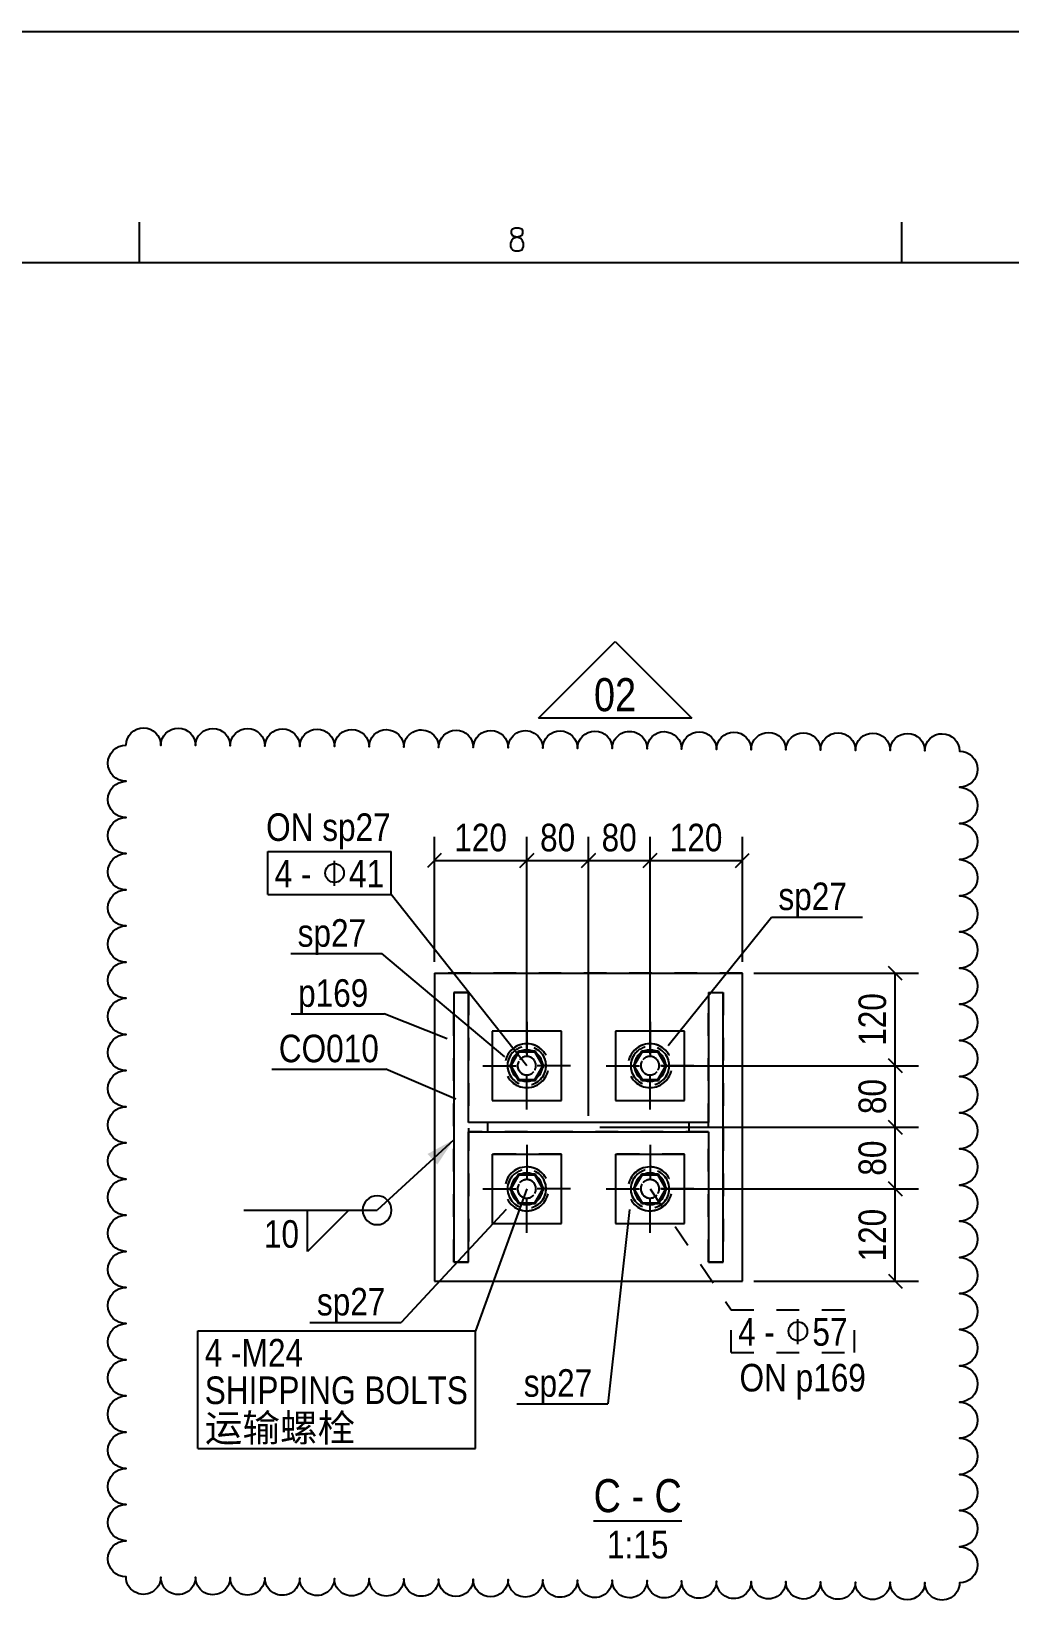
# Model space of a CAD drawing. Header units: millimetres. Extents: x -256 to 585, y -266 to 328.
# Drawn here: x 226.5 to 311.2, y 191.9 to 327.8 of the extents above; entities that cross this region are included whole.
import ezdxf

# ---------------------------------------------------------------- set-up
doc = ezdxf.new("R2010")
doc.units = ezdxf.units.MM
doc.linetypes.add('DXK_LINE_DOT2', pattern=[3.9198, 1.9599, -1.9599])
doc.styles.add('Arial Narrow', font='ARIALN.TTF', dxfattribs={"height": 0.2})

# ---------------------------------------------------------------- blocks, each defined once
blk = doc.blocks.new('Unknown-252070812-55923')
at = {"color": 7, "linetype": 'Continuous'}
for p, q in [((-256.15, 327.75), (584.85, 327.75)), ((235.85, 307.74), (235.85, 311.24)), ((301.84, 307.74), (301.84, 311.24)), ((268.04, 310.48), (268.12, 310.67)), ((268.04, 310.28), (268.04, 310.48)), ((268.12, 310.09), (268.04, 310.28)), ((268.2, 309.81), (268.04, 309.61)), ((268.12, 310.67), (268.36, 310.76)), ((268.28, 310), (268.12, 310.09)), ((268.44, 309.9), (268.2, 309.81)), ((268.61, 309.9), (268.28, 310)), ((268.36, 310.76), (268.69, 310.76)), ((268.77, 310), (268.44, 309.9)), ((268.85, 309.81), (268.61, 309.9)), ((268.69, 310.76), (268.93, 310.67)), ((268.93, 310.09), (268.77, 310)), ((269.01, 309.61), (268.85, 309.81)), ((268.93, 310.67), (269.01, 310.48)), ((269.01, 310.28), (268.93, 310.09)), ((269.01, 310.48), (269.01, 310.28)), ((268.04, 309.61), (267.95, 309.42)), ((267.95, 309.42), (267.95, 309.14)), ((267.95, 309.14), (268.04, 308.94)), ((268.04, 308.94), (268.12, 308.85)), ((268.12, 308.85), (268.36, 308.75)), ((268.36, 308.75), (268.69, 308.75)), ((268.69, 308.75), (268.93, 308.85)), ((268.93, 308.85), (269.01, 308.94)), ((269.09, 309.42), (269.01, 309.61)), ((269.01, 308.94), (269.09, 309.14)), ((269.09, 309.14), (269.09, 309.42)), ((-226.11, 307.74), (564.83, 307.74))]:
    blk.add_line(p, q, dxfattribs=at)
blk = doc.blocks.new('Unknown-252070812-14 - 5891')
at = {"color": 6, "linetype": 'Continuous'}
blk.add_line((275.16, 198.81), (282.8, 198.81), dxfattribs=at)
at = {"color": 0, "linetype": 'Continuous'}
for points in [[(277.54, 199.56), (277.54, 202.56), (275.16, 202.56), (275.16, 199.56)], [(279.53, 199.56), (279.53, 202.56), (278.44, 202.56), (278.44, 199.56)], [(282.8, 199.56), (282.8, 202.56), (280.43, 202.56), (280.43, 199.56)], [(281.65, 195.56), (281.65, 198.06), (276.32, 198.06), (276.32, 195.56)]]:
    blk.add_wipeout(points, dxfattribs=at)
at = {"color": 6, "linetype": 'Continuous', "style": 'Arial Narrow'}
for s, height, p in [('C', 2.86, (275.16, 199.56)), ('C', 2.86, (280.43, 199.56)), ('-', 2.86, (278.44, 199.56)), ('1:15', 2.386, (276.32, 195.56))]:
    blk.add_text(s, height=height, dxfattribs=at).set_placement(p)
blk = doc.blocks.new('Part-252070812-6103 - 5891')
at = {"color": 7, "linetype": 'DXK_LINE_DOT2'}
for p, q in [((263.04, 221.21), (263.04, 244.55)), ((263.04, 244.55), (264.31, 244.55)), ((264.31, 244.55), (264.31, 221.21)), ((285.11, 221.21), (285.11, 244.55)), ((285.11, 244.55), (286.37, 244.55)), ((286.37, 244.55), (286.37, 221.21)), ((285.11, 233.28), (264.31, 233.28)), ((285.11, 232.48), (264.31, 232.48)), ((265.97, 233.28), (265.97, 232.48)), ((283.44, 232.48), (283.44, 233.28)), ((264.31, 221.21), (263.04, 221.21)), ((286.37, 221.21), (285.11, 221.21))]:
    blk.add_line(p, q, dxfattribs=at)
at = {"color": 2, "linetype": 'Continuous'}
for p, q in [((263.04, 244.55), (263.04, 221.21)), ((264.31, 244.55), (263.04, 244.55)), ((264.31, 233.28), (264.31, 244.55)), ((285.11, 244.55), (286.37, 244.55)), ((285.11, 244.55), (285.11, 233.28)), ((286.37, 221.21), (286.37, 244.55)), ((285.11, 233.28), (264.31, 233.28)), ((264.31, 221.21), (264.31, 232.48)), ((264.31, 232.48), (285.11, 232.48)), ((285.11, 232.48), (285.11, 221.21)), ((263.04, 221.21), (264.31, 221.21)), ((285.11, 221.21), (286.37, 221.21))]:
    blk.add_line(p, q, dxfattribs=at)
blk = doc.blocks.new('Bolt-252070812-6097 - 5891')
at = {"color": 3, "linetype": 'Continuous'}
for p, q in [((269.37, 242.01), (269.37, 239.48)), ((280.04, 242.01), (280.04, 239.48)), ((265.57, 238.21), (268.1, 238.21)), ((273.17, 238.21), (270.64, 238.21)), ((276.24, 238.21), (278.77, 238.21)), ((283.84, 238.21), (281.31, 238.21)), ((269.37, 234.41), (269.37, 236.94)), ((280.04, 234.41), (280.04, 236.94)), ((269.37, 231.35), (269.37, 228.82)), ((280.04, 231.35), (280.04, 228.82)), ((265.57, 227.55), (268.1, 227.55)), ((273.17, 227.55), (270.64, 227.55)), ((276.24, 227.55), (278.77, 227.55)), ((283.84, 227.55), (281.31, 227.55)), ((269.37, 223.75), (269.37, 226.28)), ((280.04, 223.75), (280.04, 226.28))]:
    blk.add_line(p, q, dxfattribs=at)
blk = doc.blocks.new('Part-252070812-18365 - 5891')
at = {"color": 2, "linetype": 'Continuous'}
for p, q in [((283.04, 241.21), (277.04, 241.21)), ((277.04, 241.21), (277.04, 235.21)), ((283.04, 235.21), (283.04, 241.21)), ((277.04, 235.21), (283.04, 235.21))]:
    blk.add_line(p, q, dxfattribs=at)
at = {"color": 7, "linetype": 'DXK_LINE_DOT2'}
for p, q in [((283.04, 241.21), (277.04, 241.21)), ((277.04, 235.21), (283.04, 235.21))]:
    blk.add_line(p, q, dxfattribs=at)
blk = doc.blocks.new('Part-252070812-6168 - 5891')
at = {"color": 2, "linetype": 'Continuous'}
for p, q in [((261.37, 246.21), (288.04, 246.21)), ((261.37, 246.21), (261.37, 219.55)), ((288.04, 219.55), (288.04, 246.21)), ((261.37, 219.55), (288.04, 219.55))]:
    blk.add_line(p, q, dxfattribs=at)
at = {"color": 7, "linetype": 'DXK_LINE_DOT2'}
for p, q in [((288.04, 246.21), (261.37, 246.21)), ((261.37, 219.55), (288.04, 219.55))]:
    blk.add_line(p, q, dxfattribs=at)
blk = doc.blocks.new('Part-252070812-18363 - 5891')
at = {"color": 2, "linetype": 'Continuous'}
for p, q in [((277.04, 230.55), (283.04, 230.55)), ((277.04, 230.55), (277.04, 224.55)), ((283.04, 224.55), (283.04, 230.55)), ((277.04, 224.55), (283.04, 224.55))]:
    blk.add_line(p, q, dxfattribs=at)
at = {"color": 7, "linetype": 'DXK_LINE_DOT2'}
for p, q in [((283.04, 230.55), (277.04, 230.55)), ((277.04, 224.55), (283.04, 224.55))]:
    blk.add_line(p, q, dxfattribs=at)
blk = doc.blocks.new('Part-252070812-18364 - 5891')
at = {"color": 2, "linetype": 'Continuous'}
for p, q in [((266.37, 230.55), (272.37, 230.55)), ((266.37, 230.55), (266.37, 224.55)), ((272.37, 224.55), (272.37, 230.55)), ((266.37, 224.55), (272.37, 224.55))]:
    blk.add_line(p, q, dxfattribs=at)
at = {"color": 7, "linetype": 'DXK_LINE_DOT2'}
for p, q in [((272.37, 230.55), (266.37, 230.55)), ((266.37, 224.55), (272.37, 224.55))]:
    blk.add_line(p, q, dxfattribs=at)
blk = doc.blocks.new('Part-252070812-18366 - 5891')
at = {"color": 2, "linetype": 'Continuous'}
for p, q in [((272.37, 241.21), (266.37, 241.21)), ((266.37, 241.21), (266.37, 235.21)), ((272.37, 235.21), (272.37, 241.21)), ((266.37, 235.21), (272.37, 235.21))]:
    blk.add_line(p, q, dxfattribs=at)
at = {"color": 7, "linetype": 'DXK_LINE_DOT2'}
for p, q in [((272.37, 241.21), (266.37, 241.21)), ((266.37, 235.21), (272.37, 235.21))]:
    blk.add_line(p, q, dxfattribs=at)
blk = doc.blocks.new('Bolt-252070812-18367 - 5891')
at = {"color": 3, "linetype": 'Continuous'}
for p, q in [((280.04, 230.28), (280.04, 228.46)), ((277.31, 227.55), (279.13, 227.55)), ((282.77, 227.55), (280.95, 227.55)), ((280.04, 224.81), (280.04, 226.63))]:
    blk.add_line(p, q, dxfattribs=at)
blk = doc.blocks.new('Bolt-252070812-18368 - 5891')
at = {"color": 3, "linetype": 'Continuous'}
for p, q in [((269.37, 230.28), (269.37, 228.46)), ((266.64, 227.55), (268.46, 227.55)), ((272.11, 227.55), (270.28, 227.55)), ((269.37, 224.81), (269.37, 226.63))]:
    blk.add_line(p, q, dxfattribs=at)
blk = doc.blocks.new('Bolt-252070812-18369 - 5891')
at = {"color": 3, "linetype": 'Continuous'}
for p, q in [((280.04, 240.95), (280.04, 239.13)), ((277.31, 238.21), (279.13, 238.21)), ((282.77, 238.21), (280.95, 238.21)), ((280.04, 235.48), (280.04, 237.3))]:
    blk.add_line(p, q, dxfattribs=at)
blk = doc.blocks.new('Bolt-252070812-18370 - 5891')
at = {"color": 3, "linetype": 'Continuous'}
for p, q in [((269.37, 240.95), (269.37, 239.13)), ((266.64, 238.21), (268.46, 238.21)), ((272.11, 238.21), (270.28, 238.21)), ((269.37, 235.48), (269.37, 237.3))]:
    blk.add_line(p, q, dxfattribs=at)
blk = doc.blocks.new('Bolt-252070812-18371 - 5891')
at = {"color": 3, "linetype": 'Continuous'}
for p, q in [((279.31, 228.82), (278.57, 227.55)), ((279.31, 228.82), (280.77, 228.82)), ((281.51, 227.55), (280.77, 228.82)), ((278.57, 227.55), (279.31, 226.28)), ((280.77, 226.28), (281.51, 227.55)), ((279.31, 226.28), (280.77, 226.28))]:
    blk.add_line(p, q, dxfattribs=at)
at = {"color": 3, "linetype": 'DXK_LINE_DOT2'}
for p, q in [((279.35, 228.75), (278.65, 227.55)), ((280.77, 228.82), (279.31, 228.82)), ((280.73, 228.75), (279.35, 228.75)), ((279.35, 228.75), (280.73, 228.75)), ((281.42, 227.55), (280.73, 228.75)), ((278.65, 227.55), (279.35, 226.35)), ((280.73, 226.35), (281.42, 227.55)), ((279.31, 226.28), (280.77, 226.28)), ((279.35, 226.35), (280.73, 226.35)), ((279.35, 226.35), (280.73, 226.35))]:
    blk.add_line(p, q, dxfattribs=at)
for radius, start, end in [(1.9, 90, 270), (1.9, 108, 288), (1.67, 0, 180), (1.67, 150, 330), (1.67, 330, 150), (1.37, 110.7343, 129.4666), (0.8, 0, 180), (0.8, 330, 150), (1.9, 288, 108), (1.9, 270, 90), (1.37, 50.5334, 69.2657), (1.67, 180, 0), (1.37, 169.8376, 190.1623), (0.8, 150, 330), (0.8, 180, 0), (1.37, 349.8377, 10.1624), (1.37, 230.5335, 249.2655), (1.37, 290.7345, 309.4665)]:
    blk.add_arc((280.04, 227.55), radius, start, end, dxfattribs=at)
at = {"color": 3, "linetype": 'Continuous'}
for start, end in [(129.4666, 169.8376), (69.2657, 110.7343), (10.1624, 50.5334), (190.1623, 230.5335), (309.4665, 349.8377), (249.2655, 290.7345)]:
    blk.add_arc((280.04, 227.55), 1.37, start, end, dxfattribs=at)
blk = doc.blocks.new('Bolt-252070812-18372 - 5891')
at = {"color": 3, "linetype": 'Continuous'}
for p, q in [((268.64, 228.82), (267.91, 227.55)), ((268.64, 228.82), (270.11, 228.82)), ((270.84, 227.55), (270.11, 228.82)), ((267.91, 227.55), (268.64, 226.28)), ((270.11, 226.28), (270.84, 227.55)), ((268.64, 226.28), (270.11, 226.28))]:
    blk.add_line(p, q, dxfattribs=at)
at = {"color": 3, "linetype": 'DXK_LINE_DOT2'}
for p, q in [((268.68, 228.75), (267.99, 227.55)), ((270.11, 228.82), (268.64, 228.82)), ((270.06, 228.75), (268.68, 228.75)), ((268.68, 228.75), (270.06, 228.75)), ((270.76, 227.55), (270.06, 228.75)), ((267.99, 227.55), (268.68, 226.35)), ((270.06, 226.35), (270.76, 227.55)), ((268.64, 226.28), (270.11, 226.28)), ((268.68, 226.35), (270.06, 226.35)), ((268.68, 226.35), (270.06, 226.35))]:
    blk.add_line(p, q, dxfattribs=at)
for radius, start, end in [(1.9, 90, 270), (1.9, 108, 288), (1.67, 0, 180), (1.67, 150, 330), (1.67, 330, 150), (1.37, 110.7343, 129.4666), (0.8, 0, 180), (0.8, 330, 150), (1.9, 288, 108), (1.9, 270, 90), (1.37, 50.5334, 69.2657), (1.67, 180, 0), (1.37, 169.8376, 190.1623), (0.8, 150, 330), (0.8, 180, 0), (1.37, 349.8377, 10.1624), (1.37, 230.5335, 249.2655), (1.37, 290.7345, 309.4665)]:
    blk.add_arc((269.37, 227.55), radius, start, end, dxfattribs=at)
at = {"color": 3, "linetype": 'Continuous'}
for start, end in [(129.4666, 169.8376), (69.2657, 110.7343), (10.1624, 50.5334), (190.1623, 230.5335), (309.4665, 349.8377), (249.2655, 290.7345)]:
    blk.add_arc((269.37, 227.55), 1.37, start, end, dxfattribs=at)
blk = doc.blocks.new('Bolt-252070812-18373 - 5891')
at = {"color": 3, "linetype": 'Continuous'}
for p, q in [((279.31, 239.48), (278.57, 238.21)), ((280.77, 239.48), (279.31, 239.48)), ((281.51, 238.21), (280.77, 239.48)), ((278.57, 238.21), (279.31, 236.94)), ((280.77, 236.94), (281.51, 238.21)), ((279.31, 236.94), (280.77, 236.94))]:
    blk.add_line(p, q, dxfattribs=at)
at = {"color": 3, "linetype": 'DXK_LINE_DOT2'}
for p, q in [((279.35, 239.41), (278.65, 238.21)), ((280.77, 239.48), (279.31, 239.48)), ((280.73, 239.41), (279.35, 239.41)), ((279.35, 239.41), (280.73, 239.41)), ((281.42, 238.21), (280.73, 239.41)), ((278.65, 238.21), (279.35, 237.01)), ((280.73, 237.01), (281.42, 238.21)), ((279.31, 236.94), (280.77, 236.94)), ((279.35, 237.01), (280.73, 237.01)), ((279.35, 237.01), (280.73, 237.01))]:
    blk.add_line(p, q, dxfattribs=at)
for radius, start, end in [(1.9, 90, 270), (1.9, 108, 288), (1.67, 0, 180), (1.67, 330, 150), (1.37, 110.7343, 129.4666), (1.9, 288, 108), (1.9, 270, 90), (1.37, 50.5334, 69.2657), (1.67, 150, 330), (1.67, 180, 0), (1.37, 169.8376, 190.1623), (0.8, 0, 180), (0.8, 150, 330), (0.8, 180, 0), (0.8, 330, 150), (1.37, 349.8377, 10.1624), (1.37, 230.5335, 249.2655), (1.37, 290.7345, 309.4665)]:
    blk.add_arc((280.04, 238.21), radius, start, end, dxfattribs=at)
at = {"color": 3, "linetype": 'Continuous'}
for start, end in [(129.4666, 169.8376), (69.2657, 110.7343), (10.1624, 50.5334), (190.1623, 230.5335), (309.4665, 349.8377), (249.2655, 290.7345)]:
    blk.add_arc((280.04, 238.21), 1.37, start, end, dxfattribs=at)
blk = doc.blocks.new('Bolt-252070812-18374 - 5891')
at = {"color": 3, "linetype": 'Continuous'}
for p, q in [((268.64, 239.48), (267.91, 238.21)), ((270.11, 239.48), (268.64, 239.48)), ((270.84, 238.21), (270.11, 239.48)), ((267.91, 238.21), (268.64, 236.94)), ((270.11, 236.94), (270.84, 238.21)), ((268.64, 236.94), (270.11, 236.94))]:
    blk.add_line(p, q, dxfattribs=at)
at = {"color": 3, "linetype": 'DXK_LINE_DOT2'}
for p, q in [((268.68, 239.41), (267.99, 238.21)), ((270.11, 239.48), (268.64, 239.48)), ((270.06, 239.41), (268.68, 239.41)), ((268.68, 239.41), (270.06, 239.41)), ((270.76, 238.21), (270.06, 239.41)), ((267.99, 238.21), (268.68, 237.01)), ((270.06, 237.01), (270.76, 238.21)), ((268.64, 236.94), (270.11, 236.94)), ((268.68, 237.01), (270.06, 237.01)), ((268.68, 237.01), (270.06, 237.01))]:
    blk.add_line(p, q, dxfattribs=at)
for radius, start, end in [(1.9, 90, 270), (1.9, 108, 288), (1.67, 0, 180), (1.67, 330, 150), (1.37, 110.7343, 129.4666), (1.9, 288, 108), (1.9, 270, 90), (1.37, 50.5334, 69.2657), (1.67, 150, 330), (1.67, 180, 0), (1.37, 169.8376, 190.1623), (0.8, 0, 180), (0.8, 150, 330), (0.8, 180, 0), (0.8, 330, 150), (1.37, 349.8377, 10.1624), (1.37, 230.5335, 249.2655), (1.37, 290.7345, 309.4665)]:
    blk.add_arc((269.37, 238.21), radius, start, end, dxfattribs=at)
at = {"color": 3, "linetype": 'Continuous'}
for start, end in [(129.4666, 169.8376), (69.2657, 110.7343), (10.1624, 50.5334), (190.1623, 230.5335), (309.4665, 349.8377), (249.2655, 290.7345)]:
    blk.add_arc((269.37, 238.21), 1.37, start, end, dxfattribs=at)
blk = doc.blocks.new('Cloud-252070812-54438')
at = {"color": 1, "linetype": 'Continuous'}
blk.add_lwpolyline([(234.67, 265.96, -1), (237.68, 265.94, -1), (240.69, 265.92, -1), (243.69, 265.9, -1), (246.7, 265.88, -1), (249.71, 265.85, -1), (252.71, 265.83, -1), (255.72, 265.81, -1), (258.73, 265.79, -1), (261.74, 265.77, -1), (264.74, 265.75, -1), (267.75, 265.72, -1), (270.76, 265.7, -1), (273.76, 265.68, -1), (276.77, 265.66, -1), (279.78, 265.64, -1), (282.78, 265.62, -1), (285.79, 265.59, -1), (288.8, 265.57, -1), (291.81, 265.55, -1), (294.81, 265.53, -1), (297.82, 265.51, -1), (300.83, 265.49, -1), (303.83, 265.46, -1), (306.84, 265.44, -1), (306.84, 262.31, -1), (306.84, 259.18, -1), (306.84, 256.05, -1), (306.84, 252.92, -1), (306.84, 249.79, -1), (306.84, 246.66, -1), (306.84, 243.53, -1), (306.84, 240.4, -1), (306.84, 237.27, -1), (306.84, 234.14, -1), (306.84, 231.01, -1), (306.84, 227.88, -1), (306.84, 224.75, -1), (306.84, 221.62, -1), (306.84, 218.49, -1), (306.84, 215.36, -1), (306.84, 212.23, -1), (306.84, 209.09, -1), (306.84, 205.96, -1), (306.84, 202.83, -1), (306.84, 199.7, -1), (306.84, 196.57, -1), (306.84, 193.44, -1), (303.83, 193.46, -1), (300.83, 193.49, -1), (297.82, 193.51, -1), (294.81, 193.53, -1), (291.81, 193.55, -1), (288.8, 193.57, -1), (285.79, 193.59, -1), (282.78, 193.62, -1), (279.78, 193.64, -1), (276.77, 193.66, -1), (273.76, 193.68, -1), (270.76, 193.7, -1), (267.75, 193.72, -1), (264.74, 193.75, -1), (261.74, 193.77, -1), (258.73, 193.79, -1), (255.72, 193.81, -1), (252.71, 193.83, -1), (249.71, 193.85, -1), (246.7, 193.88, -1), (243.69, 193.9, -1), (240.69, 193.92, -1), (237.68, 193.94, -1), (234.67, 193.96, -1), (234.67, 197.09, -1), (234.67, 200.22, -1), (234.67, 203.35, -1), (234.67, 206.48, -1), (234.67, 209.62, -1), (234.67, 212.75, -1), (234.67, 215.88, -1), (234.67, 219.01, -1), (234.67, 222.14, -1), (234.67, 225.27, -1), (234.67, 228.4, -1), (234.67, 231.53, -1), (234.67, 234.66, -1), (234.67, 237.79, -1), (234.67, 240.92, -1), (234.67, 244.05, -1), (234.67, 247.18, -1), (234.67, 250.31, -1), (234.67, 253.44, -1), (234.67, 256.57, -1), (234.67, 259.7, -1), (234.67, 262.83, -1), (234.67, 265.96)], format="xyb", close=True, dxfattribs=at)
blk = doc.blocks.new('StraightDimension-252070812-49039 - 5891')
at = {"color": 7, "linetype": 'Continuous'}
for p, q in [((261.37, 247.21), (261.37, 258.02)), ((269.37, 239.21), (269.37, 258.02)), ((261.97, 256.57), (260.77, 255.37)), ((261.37, 255.97), (269.37, 255.97)), ((268.77, 255.37), (269.97, 256.57))]:
    blk.add_line(p, q, dxfattribs=at)
at = {"color": 0}
blk.add_wipeout([(268.16, 256.27), (268.16, 259.77), (262.59, 259.77), (262.59, 256.27)], dxfattribs=at)
at = {"color": 4, "style": 'Arial Narrow'}
blk.add_text('120', height=2.386, dxfattribs=at).set_placement((263.09, 256.77))
blk = doc.blocks.new('StraightDimension-252070812-49113 - 5891')
at = {"color": 7, "linetype": 'Continuous'}
for p, q in [((281.04, 238.21), (303.28, 238.21)), ((301.88, 237.61), (300.68, 238.81)), ((301.28, 232.88), (301.28, 238.21)), ((275.71, 232.88), (303.28, 232.88)), ((300.68, 233.48), (301.88, 232.28))]:
    blk.add_line(p, q, dxfattribs=at)
at = {"color": 0}
blk.add_wipeout([(300.98, 237.57), (297.48, 237.57), (297.48, 233.52), (300.98, 233.52)], dxfattribs=at)
at = {"color": 4, "style": 'Arial Narrow'}
blk.add_text('80', height=2.386, rotation=90.0002, dxfattribs=at).set_placement((300.48, 234.02))
blk = doc.blocks.new('StraightDimension-252070812-49112 - 5891')
at = {"color": 7, "linetype": 'Continuous'}
for p, q in [((289.04, 246.21), (303.28, 246.21)), ((301.88, 245.61), (300.68, 246.81)), ((301.28, 238.21), (301.28, 246.21)), ((281.04, 238.21), (303.28, 238.21)), ((300.68, 238.81), (301.88, 237.61))]:
    blk.add_line(p, q, dxfattribs=at)
at = {"color": 0}
blk.add_wipeout([(300.98, 245), (297.48, 245), (297.48, 239.43), (300.98, 239.43)], dxfattribs=at)
at = {"color": 4, "style": 'Arial Narrow'}
blk.add_text('120', height=2.386, rotation=90.0002, dxfattribs=at).set_placement((300.48, 239.93))
blk = doc.blocks.new('StraightDimension-252070812-49036 - 5891')
at = {"color": 7, "linetype": 'Continuous'}
for p, q in [((280.04, 239.21), (280.04, 258.02)), ((288.04, 247.21), (288.04, 258.02)), ((280.64, 256.57), (279.44, 255.37)), ((280.04, 255.97), (288.04, 255.97)), ((287.44, 255.37), (288.64, 256.57))]:
    blk.add_line(p, q, dxfattribs=at)
at = {"color": 0}
blk.add_wipeout([(286.82, 256.27), (286.82, 259.77), (281.25, 259.77), (281.25, 256.27)], dxfattribs=at)
at = {"color": 4, "style": 'Arial Narrow'}
blk.add_text('120', height=2.386, dxfattribs=at).set_placement((281.75, 256.77))
blk = doc.blocks.new('StraightDimension-252070812-49038 - 5891')
at = {"color": 7, "linetype": 'Continuous'}
for p, q in [((269.37, 239.21), (269.37, 258.02)), ((274.71, 233.88), (274.71, 258.02)), ((269.97, 256.57), (268.77, 255.37)), ((269.37, 255.97), (274.71, 255.97)), ((274.11, 255.37), (275.31, 256.57))]:
    blk.add_line(p, q, dxfattribs=at)
at = {"color": 0}
blk.add_wipeout([(274.06, 256.27), (274.06, 259.77), (270.02, 259.77), (270.02, 256.27)], dxfattribs=at)
at = {"color": 4, "style": 'Arial Narrow'}
blk.add_text('80', height=2.386, dxfattribs=at).set_placement((270.52, 256.77))
blk = doc.blocks.new('StraightDimension-252070812-49037 - 5891')
at = {"color": 7, "linetype": 'Continuous'}
for p, q in [((274.71, 233.88), (274.71, 258.02)), ((280.04, 239.21), (280.04, 258.02)), ((275.31, 256.57), (274.11, 255.37)), ((274.71, 255.97), (280.04, 255.97)), ((279.44, 255.37), (280.64, 256.57))]:
    blk.add_line(p, q, dxfattribs=at)
at = {"color": 0}
blk.add_wipeout([(279.4, 256.27), (279.4, 259.77), (275.35, 259.77), (275.35, 256.27)], dxfattribs=at)
at = {"color": 4, "style": 'Arial Narrow'}
blk.add_text('80', height=2.386, dxfattribs=at).set_placement((275.85, 256.77))
blk = doc.blocks.new('StraightDimension-252070812-49114 - 5891')
at = {"color": 7, "linetype": 'Continuous'}
for p, q in [((275.71, 232.88), (303.28, 232.88)), ((301.88, 232.28), (300.68, 233.48)), ((301.28, 227.55), (301.28, 232.88)), ((281.04, 227.55), (303.28, 227.55)), ((300.68, 228.15), (301.88, 226.95))]:
    blk.add_line(p, q, dxfattribs=at)
at = {"color": 0}
blk.add_wipeout([(300.98, 232.24), (297.48, 232.24), (297.48, 228.19), (300.98, 228.19)], dxfattribs=at)
at = {"color": 4, "style": 'Arial Narrow'}
blk.add_text('80', height=2.386, rotation=90.0002, dxfattribs=at).set_placement((300.48, 228.69))
blk = doc.blocks.new('StraightDimension-252070812-49115 - 5891')
at = {"color": 7, "linetype": 'Continuous'}
for p, q in [((281.04, 227.55), (303.28, 227.55)), ((301.88, 226.95), (300.68, 228.15)), ((301.28, 219.55), (301.28, 227.55)), ((300.68, 220.15), (301.88, 218.95)), ((289.04, 219.55), (303.28, 219.55))]:
    blk.add_line(p, q, dxfattribs=at)
at = {"color": 0}
blk.add_wipeout([(300.98, 226.33), (297.48, 226.33), (297.48, 220.76), (300.98, 220.76)], dxfattribs=at)
at = {"color": 4, "style": 'Arial Narrow'}
blk.add_text('120', height=2.386, rotation=90.0002, dxfattribs=at).set_placement((300.48, 221.26))
blk = doc.blocks.new('Text-252070812-54442')
at = {"color": 0, "linetype": 'Continuous'}
blk.add_wipeout([(278.85, 268.9), (278.85, 271.9), (275.19, 271.9), (275.19, 268.9)], dxfattribs=at)
at = {"color": 1, "linetype": 'Continuous'}
for p, q in [((270.39, 268.3), (277.02, 274.93)), ((277.02, 274.93), (283.65, 268.3)), ((283.65, 268.3), (270.39, 268.3))]:
    blk.add_line(p, q, dxfattribs=at)
at = {"color": 1, "linetype": 'Continuous', "style": 'Arial Narrow'}
blk.add_text('02', height=2.863, dxfattribs=at).set_placement((275.19, 268.9))
blk = doc.blocks.new('Mark-252070812-6164 - 5891')
at = {"color": 7, "linetype": 'Continuous'}
blk.add_line((262.47, 240.53), (257.01, 242.71), dxfattribs=at)
at = {"color": 0}
blk.add_wipeout([(255.66, 243.31), (255.66, 245.81), (249.57, 245.81), (249.57, 243.31)], dxfattribs=at)
blk.add_wipeout([(255.66, 243.31), (255.66, 245.81), (249.57, 245.81), (249.57, 243.31)], dxfattribs=at)
at = {"color": 7, "linetype": 'Continuous'}
blk.add_line((248.97, 242.71), (257.01, 242.71), dxfattribs=at)
at = {"color": 3, "style": 'Arial Narrow'}
blk.add_text('p169', height=2.386, dxfattribs=at).set_placement((249.57, 243.31))
blk = doc.blocks.new('Mark-252070812-18996 - 5891')
at = {"color": 7, "linetype": 'Continuous'}
blk.add_line((278.26, 225.77), (276.39, 208.95), dxfattribs=at)
at = {"color": 0}
blk.add_wipeout([(275.04, 209.55), (275.04, 212.05), (269.11, 212.05), (269.11, 209.55)], dxfattribs=at)
blk.add_wipeout([(275.04, 209.55), (275.04, 212.05), (269.11, 212.05), (269.11, 209.55)], dxfattribs=at)
at = {"color": 7, "linetype": 'Continuous'}
blk.add_line((268.51, 208.95), (276.39, 208.95), dxfattribs=at)
at = {"color": 3, "style": 'Arial Narrow'}
blk.add_text('sp27', height=2.386, dxfattribs=at).set_placement((269.11, 209.55))
blk = doc.blocks.new('MarkSet-252070812-18888 - 5891')
at = {"color": 0}
for points in [[(249.07, 253.64), (249.07, 256.14), (247.54, 256.14), (247.54, 253.64)], [(250.73, 253.64), (250.73, 256.14), (249.82, 256.14), (249.82, 253.64)], [(253.98, 253.64), (253.98, 256.14), (251.48, 256.14), (251.48, 253.64)]]:
    blk.add_wipeout(points, dxfattribs=at)
at = {"color": 3, "linetype": 'Continuous'}
blk.add_line((252.73, 253.77), (252.73, 255.95), dxfattribs=at)
at = {"color": 0}
for points in [[(249.07, 253.64), (249.07, 256.14), (247.54, 256.14), (247.54, 253.64)], [(250.73, 253.64), (250.73, 256.14), (249.82, 256.14), (249.82, 253.64)], [(257.02, 253.64), (257.02, 256.14), (253.98, 256.14), (253.98, 253.64)]]:
    blk.add_wipeout(points, dxfattribs=at)
at = {"color": 7, "linetype": 'Continuous'}
blk.add_line((246.94, 253.04), (246.94, 256.74), dxfattribs=at)
at = {"color": 3, "style": 'Arial Narrow'}
for s, p in [('4', (247.54, 253.64)), ('-', (249.82, 253.64))]:
    blk.add_text(s, height=2.39, dxfattribs=at).set_placement(p)
at = {"color": 0}
blk.add_wipeout([(257.02, 253.64), (257.02, 256.14), (253.98, 256.14), (253.98, 253.64)], dxfattribs=at)
at = {"color": 7, "linetype": 'Continuous'}
for p, q in [((246.94, 256.74), (257.62, 256.74)), ((257.62, 253.04), (257.62, 256.74)), ((246.94, 253.04), (257.62, 253.04)), ((269.37, 238.21), (257.62, 253.04))]:
    blk.add_line(p, q, dxfattribs=at)
at = {"color": 3, "linetype": 'Continuous'}
blk.add_circle((252.73, 254.89), 0.812, dxfattribs=at)
at = {"color": 3, "style": 'Arial Narrow'}
blk.add_text('41', height=2.386, dxfattribs=at).set_placement((253.98, 253.64))
blk = doc.blocks.new('Mark-252070812-18985 - 5891')
at = {"color": 0}
blk.add_wipeout([(297.1, 251.68), (297.1, 254.18), (291.16, 254.18), (291.16, 251.68)], dxfattribs=at)
blk.add_wipeout([(297.1, 251.68), (297.1, 254.18), (291.16, 254.18), (291.16, 251.68)], dxfattribs=at)
at = {"color": 7, "linetype": 'Continuous'}
for p, q in [((281.61, 239.95), (290.56, 251.08)), ((290.56, 251.08), (298.45, 251.08))]:
    blk.add_line(p, q, dxfattribs=at)
at = {"color": 3, "style": 'Arial Narrow'}
blk.add_text('sp27', height=2.386, dxfattribs=at).set_placement((291.16, 251.68))
blk = doc.blocks.new('Mark-252070812-18988 - 5891')
at = {"color": 7, "linetype": 'Continuous'}
blk.add_line((267.46, 238.99), (256.82, 247.91), dxfattribs=at)
at = {"color": 0}
blk.add_wipeout([(255.47, 248.51), (255.47, 251.01), (249.53, 251.01), (249.53, 248.51)], dxfattribs=at)
blk.add_wipeout([(255.47, 248.51), (255.47, 251.01), (249.53, 251.01), (249.53, 248.51)], dxfattribs=at)
at = {"color": 7, "linetype": 'Continuous'}
blk.add_line((248.93, 247.91), (256.82, 247.91), dxfattribs=at)
at = {"color": 3, "style": 'Arial Narrow'}
blk.add_text('sp27', height=2.386, dxfattribs=at).set_placement((249.53, 248.51))
blk = doc.blocks.new('Mark-252070812-49140 - 5891')
at = {"color": 0}
blk.add_wipeout([(256.58, 238.51), (256.58, 241.01), (247.9, 241.01), (247.9, 238.51)], dxfattribs=at)
blk.add_wipeout([(256.58, 238.51), (256.58, 241.01), (247.9, 241.01), (247.9, 238.51)], dxfattribs=at)
at = {"color": 7, "linetype": 'Continuous'}
for p in [(247.3, 237.91), (263.24, 235.31)]:
    blk.add_line(p, (257.18, 237.91), dxfattribs=at)
at = {"color": 3, "style": 'Arial Narrow'}
blk.add_text('CO010', height=2.386, dxfattribs=at).set_placement((247.9, 238.51))
blk = doc.blocks.new('Mark-252070812-18999 - 5891')
at = {"color": 7, "linetype": 'Continuous'}
blk.add_line((267.59, 225.77), (258.49, 215.99), dxfattribs=at)
at = {"color": 0}
blk.add_wipeout([(257.14, 216.59), (257.14, 219.09), (251.2, 219.09), (251.2, 216.59)], dxfattribs=at)
blk.add_wipeout([(257.14, 216.59), (257.14, 219.09), (251.2, 219.09), (251.2, 216.59)], dxfattribs=at)
at = {"color": 7, "linetype": 'Continuous'}
blk.add_line((250.6, 215.99), (258.49, 215.99), dxfattribs=at)
at = {"color": 3, "style": 'Arial Narrow'}
blk.add_text('sp27', height=2.386, dxfattribs=at).set_placement((251.2, 216.59))
blk = doc.blocks.new('MarkSet-252070812-54379 - 5891')
at = {"color": 7, "linetype": 'Continuous'}
blk.add_line((269.37, 227.55), (264.92, 215.27), dxfattribs=at)
at = {"color": 0}
for points in [[(243.01, 212.17), (243.01, 214.67), (241.49, 214.67), (241.49, 212.17)], [(244.67, 212.17), (244.67, 214.67), (243.76, 214.67), (243.76, 212.17)], [(264.32, 208.92), (264.32, 211.42), (241.49, 211.42), (241.49, 208.92)], [(254.85, 205.67), (254.85, 208.17), (241.49, 208.17), (241.49, 205.67)]]:
    blk.add_wipeout(points, dxfattribs=at)
for points in [[(243.01, 212.17), (243.01, 214.67), (241.49, 214.67), (241.49, 212.17)], [(244.67, 212.17), (244.67, 214.67), (243.76, 214.67), (243.76, 212.17)], [(264.32, 208.92), (264.32, 211.42), (241.49, 211.42), (241.49, 208.92)], [(254.85, 205.67), (254.85, 208.17), (241.49, 208.17), (241.49, 205.67)]]:
    blk.add_wipeout(points, dxfattribs=at)
at = {"color": 7, "linetype": 'Continuous'}
for p, q in [((240.89, 205.07), (240.89, 215.27)), ((264.92, 205.07), (264.92, 215.27)), ((240.89, 205.07), (264.92, 205.07))]:
    blk.add_line(p, q, dxfattribs=at)
at = {"color": 3, "style": 'Arial Narrow'}
for s, height, p in [('4', 2.39, (241.49, 212.17)), ('SHIPPING BOLTS', 2.3861, (241.49, 208.92)), ('运输螺栓', 2.386, (241.49, 205.67))]:
    blk.add_text(s, height=height, dxfattribs=at).set_placement(p)
at = {"color": 0}
blk.add_wipeout([(246.96, 212.17), (246.96, 214.67), (244.67, 214.67), (244.67, 212.17)], dxfattribs=at)
blk.add_wipeout([(246.96, 212.17), (246.96, 214.67), (244.67, 214.67), (244.67, 212.17)], dxfattribs=at)
at = {"color": 3, "style": 'Arial Narrow'}
blk.add_text('-', height=2.39, dxfattribs=at).set_placement((243.76, 212.17))
at = {"color": 0}
blk.add_wipeout([(250, 212.17), (250, 214.67), (246.96, 214.67), (246.96, 212.17)], dxfattribs=at)
blk.add_wipeout([(250, 212.17), (250, 214.67), (246.96, 214.67), (246.96, 212.17)], dxfattribs=at)
at = {"color": 7, "linetype": 'Continuous'}
blk.add_line((240.89, 215.27), (264.92, 215.27), dxfattribs=at)
at = {"color": 3, "style": 'Arial Narrow'}
for s, height, p in [('M', 2.39, (244.67, 212.17)), ('24', 2.386, (246.96, 212.17))]:
    blk.add_text(s, height=height, dxfattribs=at).set_placement(p)
blk = doc.blocks.new('WeldMark-252070812-49150 - 5891')
at = {"linetype": 'Continuous'}
blk.add_hatch(color=3, dxfattribs=at).paths.add_polyline_path([(260.78, 230.57), (263.04, 231.8), (261.62, 229.65)])
at = {"color": 3, "linetype": 'Continuous'}
blk.add_line((263.04, 231.8), (256.41, 225.7), dxfattribs=at)
for start, end in [(90, 270), (270, 90)]:
    blk.add_arc((256.41, 225.7), 1.25, start, end, dxfattribs=at)
at = {"color": 0}
blk.add_wipeout([(249.86, 222.25), (249.86, 225.15), (246.41, 225.15), (246.41, 222.25)], dxfattribs=at)
at = {"color": 3, "linetype": 'Continuous'}
for p, q in [((244.86, 225.7), (256.41, 225.7)), ((250.37, 225.7), (253.95, 225.7)), ((253.95, 225.7), (250.37, 222.13)), ((250.37, 222.13), (250.37, 225.7))]:
    blk.add_line(p, q, dxfattribs=at)
at = {"color": 3, "style": 'Arial Narrow'}
blk.add_text('10', height=2.386, dxfattribs=at).set_placement((246.61, 222.45))
blk = doc.blocks.new('Text-252070812-54255 - 5891')
at = {"color": 0, "linetype": 'Continuous'}
blk.add_wipeout([(298.76, 210.01), (298.76, 212.51), (287.79, 212.51), (287.79, 210.01)], dxfattribs=at)
at = {"color": 4, "linetype": 'Continuous', "style": 'Arial Narrow'}
blk.add_text('ON p169', height=2.386, dxfattribs=at).set_placement((287.79, 210.01))
blk = doc.blocks.new('Mark-252070812-54261 - 5891')
at = {"color": 0}
for points in [[(289.19, 213.97), (289.19, 216.47), (287.67, 216.47), (287.67, 213.97)], [(290.85, 213.97), (290.85, 216.47), (289.94, 216.47), (289.94, 213.97)], [(294.1, 213.97), (294.1, 216.47), (291.6, 216.47), (291.6, 213.97)]]:
    blk.add_wipeout(points, dxfattribs=at)
at = {"color": 3, "linetype": 'Continuous'}
blk.add_line((292.85, 214.09), (292.85, 216.28), dxfattribs=at)
at = {"color": 0}
for points in [[(289.19, 213.97), (289.19, 216.47), (287.67, 216.47), (287.67, 213.97)], [(290.85, 213.97), (290.85, 216.47), (289.94, 216.47), (289.94, 213.97)], [(297.15, 213.97), (297.15, 216.47), (294.1, 216.47), (294.1, 213.97)]]:
    blk.add_wipeout(points, dxfattribs=at)
at = {"color": 7, "linetype": 'DXK_LINE_DOT2'}
for p in [(280.04, 227.55), (287.07, 213.37)]:
    blk.add_line(p, (287.07, 217.07), dxfattribs=at)
at = {"color": 3, "style": 'Arial Narrow'}
for s, p in [('4', (287.67, 213.97)), ('-', (289.94, 213.97))]:
    blk.add_text(s, height=2.39, dxfattribs=at).set_placement(p)
at = {"color": 0}
blk.add_wipeout([(297.15, 213.97), (297.15, 216.47), (294.1, 216.47), (294.1, 213.97)], dxfattribs=at)
at = {"color": 7, "linetype": 'DXK_LINE_DOT2'}
for p, q in [((287.07, 217.07), (297.75, 217.07)), ((297.75, 213.37), (297.75, 217.07)), ((287.07, 213.37), (297.75, 213.37))]:
    blk.add_line(p, q, dxfattribs=at)
at = {"color": 3, "linetype": 'Continuous'}
blk.add_circle((292.85, 215.22), 0.812, dxfattribs=at)
at = {"color": 3, "style": 'Arial Narrow'}
blk.add_text('57', height=2.386, dxfattribs=at).set_placement((294.1, 213.97))
blk = doc.blocks.new('Text-252070812-54289 - 5891')
at = {"color": 0, "linetype": 'Continuous'}
blk.add_wipeout([(257.62, 257.67), (257.62, 260.17), (246.8, 260.17), (246.8, 257.67)], dxfattribs=at)
at = {"color": 4, "linetype": 'Continuous', "style": 'Arial Narrow'}
blk.add_text('ON sp27', height=2.386, dxfattribs=at).set_placement((246.8, 257.67))

msp = doc.modelspace()

# ---------------------------------------------------------------- block references
for name in ['Unknown-252070812-55923', 'Part-252070812-6168 - 5891', 'Part-252070812-6103 - 5891', 'Bolt-252070812-6097 - 5891', 'Part-252070812-18366 - 5891', 'Bolt-252070812-18370 - 5891', 'Part-252070812-18365 - 5891', 'Bolt-252070812-18369 - 5891', 'Bolt-252070812-18374 - 5891', 'Bolt-252070812-18373 - 5891', 'Part-252070812-18364 - 5891', 'Bolt-252070812-18368 - 5891', 'Part-252070812-18363 - 5891', 'Bolt-252070812-18367 - 5891', 'Bolt-252070812-18372 - 5891', 'Bolt-252070812-18371 - 5891']:
    msp.add_blockref(name, (0, 0))

# ---------------------------------------------------------------- next in the draw order: block references
for name in ['Text-252070812-54442', 'Unknown-252070812-14 - 5891']:
    msp.add_blockref(name, (0, 0))

# ---------------------------------------------------------------- next in the draw order: block references
msp.add_blockref('Cloud-252070812-54438', (0, 0))

# ---------------------------------------------------------------- next in the draw order: block references
for name in ['StraightDimension-252070812-49039 - 5891', 'StraightDimension-252070812-49113 - 5891', 'Mark-252070812-18999 - 5891', 'Mark-252070812-18996 - 5891', 'Text-252070812-54255 - 5891']:
    msp.add_blockref(name, (0, 0))

# ---------------------------------------------------------------- next in the draw order: block references
for name in ['StraightDimension-252070812-49038 - 5891', 'StraightDimension-252070812-49112 - 5891', 'Mark-252070812-6164 - 5891', 'MarkSet-252070812-54379 - 5891']:
    msp.add_blockref(name, (0, 0))

# ---------------------------------------------------------------- next in the draw order: block references
for name in ['StraightDimension-252070812-49036 - 5891', 'MarkSet-252070812-18888 - 5891', 'WeldMark-252070812-49150 - 5891']:
    msp.add_blockref(name, (0, 0))

# ---------------------------------------------------------------- next in the draw order: block references
for name in ['Text-252070812-54289 - 5891', 'StraightDimension-252070812-49037 - 5891', 'Mark-252070812-18985 - 5891', 'Mark-252070812-18988 - 5891']:
    msp.add_blockref(name, (0, 0))

# ---------------------------------------------------------------- next in the draw order: block references
for name in ['Mark-252070812-49140 - 5891', 'StraightDimension-252070812-49114 - 5891']:
    msp.add_blockref(name, (0, 0))

# ---------------------------------------------------------------- next in the draw order: block references
msp.add_blockref('StraightDimension-252070812-49115 - 5891', (0, 0))

# ---------------------------------------------------------------- next in the draw order: block references
msp.add_blockref('Mark-252070812-54261 - 5891', (0, 0))

doc.saveas('drawing.dxf')
